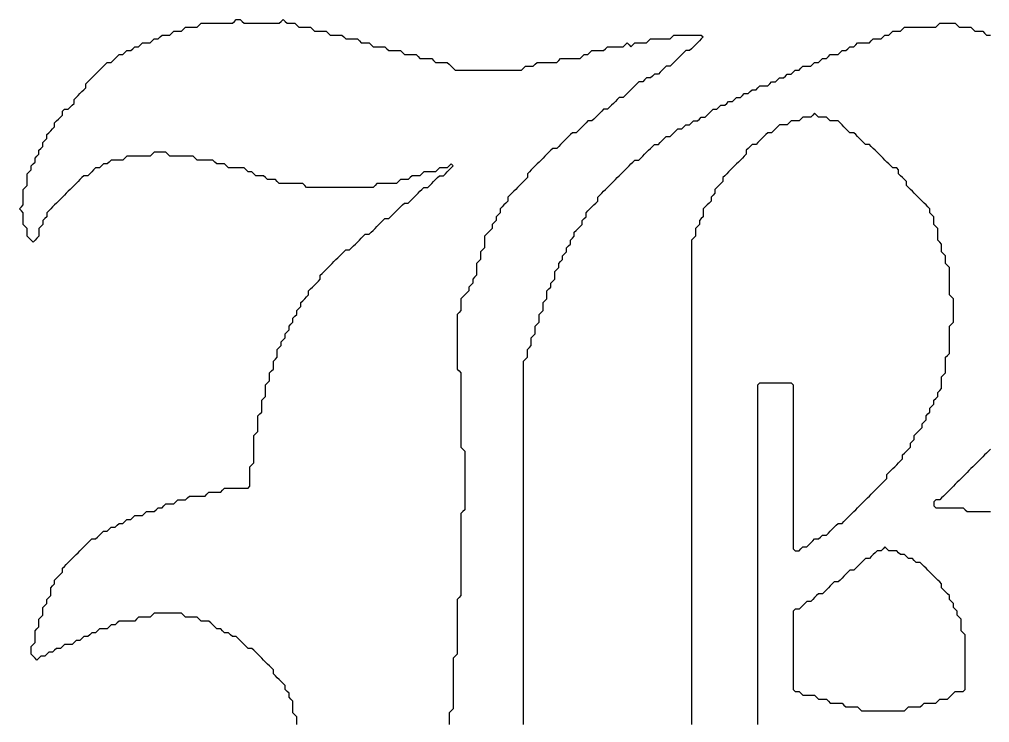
# Model space of a CAD drawing. Header units: metres. Extents: x -0.57 to 0.57, y -0.5 to 0.5.
# Drawn here: x -0.4726 to -0.1767, y -0.295 to -0.0805 of the extents above; entities that cross this region are included whole.
import ezdxf

# ---------------------------------------------------------------- set-up
doc = ezdxf.new("R2010")
doc.units = ezdxf.units.M

msp = doc.modelspace()

# ---------------------------------------------------------------- linework, layer by layer
for points in [[(-0.38796, -0.29559), (-0.38796, -0.2944), (-0.38796, -0.29321), (-0.38856, -0.29261), (-0.38915, -0.29201), (-0.38915, -0.29082), (-0.38915, -0.28963), (-0.38915, -0.28844), (-0.38975, -0.28784), (-0.39035, -0.28725), (-0.39035, -0.28605), (-0.39094, -0.28546), (-0.39154, -0.28486), (-0.39154, -0.28367), (-0.39213, -0.28308), (-0.39273, -0.28248), (-0.39333, -0.28188), (-0.39392, -0.28129), (-0.39452, -0.28069), (-0.39511, -0.2801), (-0.39511, -0.2789), (-0.39571, -0.27831), (-0.39631, -0.27771), (-0.3969, -0.27712), (-0.3975, -0.27652), (-0.39809, -0.27592), (-0.39869, -0.27533), (-0.39928, -0.27473), (-0.39988, -0.27414), (-0.40048, -0.27354), (-0.40107, -0.27294), (-0.40167, -0.27235), (-0.40286, -0.27235), (-0.40346, -0.27175), (-0.40405, -0.27116), (-0.40465, -0.27056), (-0.40524, -0.26996), (-0.40584, -0.26937), (-0.40644, -0.26877), (-0.40763, -0.26877), (-0.40822, -0.26818), (-0.40882, -0.26758), (-0.41001, -0.26758), (-0.41061, -0.26698), (-0.4112, -0.26639), (-0.4124, -0.26639), (-0.41299, -0.26579), (-0.41359, -0.2652), (-0.41418, -0.2646), (-0.41478, -0.264), (-0.41597, -0.264), (-0.41716, -0.264), (-0.41776, -0.26341), (-0.41836, -0.26281), (-0.41955, -0.26281), (-0.42074, -0.26281), (-0.42193, -0.26281), (-0.42253, -0.26222), (-0.42312, -0.26162), (-0.42431, -0.26162), (-0.42551, -0.26162), (-0.4267, -0.26162), (-0.42789, -0.26162), (-0.42908, -0.26162), (-0.43027, -0.26162), (-0.43147, -0.26162), (-0.43206, -0.26222), (-0.43266, -0.26281), (-0.43385, -0.26281), (-0.43504, -0.26281), (-0.43623, -0.26281), (-0.43683, -0.26341), (-0.43743, -0.264), (-0.43862, -0.264), (-0.43981, -0.264), (-0.441, -0.264), (-0.44219, -0.264), (-0.44279, -0.2646), (-0.44338, -0.2652), (-0.44458, -0.2652), (-0.44517, -0.26579), (-0.44577, -0.26639), (-0.44696, -0.26639), (-0.44815, -0.26639), (-0.44875, -0.26698), (-0.44934, -0.26758), (-0.45054, -0.26758), (-0.45113, -0.26818), (-0.45173, -0.26877), (-0.45292, -0.26877), (-0.45352, -0.26937), (-0.45411, -0.26996), (-0.4553, -0.26996), (-0.4559, -0.27056), (-0.4565, -0.27116), (-0.45769, -0.27116), (-0.45888, -0.27116), (-0.45948, -0.27175), (-0.46007, -0.27235), (-0.46126, -0.27235), (-0.46186, -0.27294), (-0.46246, -0.27354), (-0.46365, -0.27354), (-0.46424, -0.27414), (-0.46484, -0.27473), (-0.46603, -0.27473), (-0.46663, -0.27533), (-0.46722, -0.27592), (-0.46782, -0.27533), (-0.46841, -0.27473), (-0.46901, -0.27414), (-0.46901, -0.27294), (-0.46901, -0.27175), (-0.46841, -0.27116), (-0.46782, -0.27056), (-0.46782, -0.26937), (-0.46782, -0.26818), (-0.46782, -0.26698), (-0.46722, -0.26639), (-0.46663, -0.26579), (-0.46663, -0.2646), (-0.46663, -0.26341), (-0.46603, -0.26281), (-0.46544, -0.26222), (-0.46544, -0.26103), (-0.46544, -0.25983), (-0.46484, -0.25924), (-0.46424, -0.25864), (-0.46424, -0.25745), (-0.46365, -0.25685), (-0.46305, -0.25626), (-0.46305, -0.25507), (-0.46305, -0.25387), (-0.46246, -0.25328), (-0.46186, -0.25268), (-0.46186, -0.25149), (-0.46126, -0.25089), (-0.46067, -0.2503), (-0.46007, -0.2497), (-0.45948, -0.24911), (-0.45948, -0.24791), (-0.45888, -0.24732), (-0.45828, -0.24672), (-0.45769, -0.24613), (-0.45709, -0.24553), (-0.4565, -0.24493), (-0.4559, -0.24434), (-0.4553, -0.24374), (-0.45471, -0.24315), (-0.45411, -0.24255), (-0.45352, -0.24195), (-0.45292, -0.24136), (-0.45232, -0.24076), (-0.45173, -0.24017), (-0.45113, -0.23957), (-0.45054, -0.23897), (-0.44934, -0.23897), (-0.44875, -0.23838), (-0.44815, -0.23778), (-0.44756, -0.23719), (-0.44696, -0.23659), (-0.44577, -0.23659), (-0.44517, -0.236), (-0.44458, -0.2354), (-0.44338, -0.2354), (-0.44279, -0.2348), (-0.44219, -0.23421), (-0.441, -0.23421), (-0.44041, -0.23361), (-0.43981, -0.23302), (-0.43862, -0.23302), (-0.43802, -0.23242), (-0.43743, -0.23182), (-0.43623, -0.23182), (-0.43504, -0.23182), (-0.43445, -0.23123), (-0.43385, -0.23063), (-0.43266, -0.23063), (-0.43147, -0.23063), (-0.43087, -0.23004), (-0.43027, -0.22944), (-0.42908, -0.22944), (-0.42849, -0.22884), (-0.42789, -0.22825), (-0.4267, -0.22825), (-0.42551, -0.22825), (-0.42491, -0.22765), (-0.42431, -0.22706), (-0.42312, -0.22706), (-0.42193, -0.22706), (-0.42133, -0.22646), (-0.42074, -0.22586), (-0.41955, -0.22586), (-0.41836, -0.22586), (-0.41716, -0.22586), (-0.41597, -0.22586), (-0.41538, -0.22527), (-0.41478, -0.22467), (-0.41359, -0.22467), (-0.4124, -0.22467), (-0.4112, -0.22467), (-0.41061, -0.22408), (-0.41001, -0.22348), (-0.40882, -0.22348), (-0.40763, -0.22348), (-0.40644, -0.22348), (-0.40524, -0.22348), (-0.40405, -0.22348), (-0.40286, -0.22348), (-0.40226, -0.22288), (-0.40226, -0.22169), (-0.40226, -0.2205), (-0.40226, -0.21931), (-0.40226, -0.21812), (-0.40226, -0.21692), (-0.40167, -0.21633), (-0.40107, -0.21573), (-0.40107, -0.21454), (-0.40107, -0.21335), (-0.40107, -0.21216), (-0.40107, -0.21097), (-0.40107, -0.20977), (-0.40107, -0.20858), (-0.40107, -0.20739), (-0.40048, -0.20679), (-0.39988, -0.2062), (-0.39988, -0.20501), (-0.39988, -0.20381), (-0.39988, -0.20262), (-0.39988, -0.20143), (-0.39928, -0.20083), (-0.39869, -0.20024), (-0.39869, -0.19905), (-0.39869, -0.19785), (-0.39869, -0.19666), (-0.39809, -0.19607), (-0.3975, -0.19547), (-0.3975, -0.19428), (-0.3975, -0.19309), (-0.3975, -0.1919), (-0.3969, -0.1913), (-0.39631, -0.1907), (-0.39631, -0.18951), (-0.39631, -0.18832), (-0.39571, -0.18772), (-0.39511, -0.18713), (-0.39511, -0.18594), (-0.39511, -0.18474), (-0.39452, -0.18415), (-0.39392, -0.18355), (-0.39392, -0.18236), (-0.39392, -0.18117), (-0.39333, -0.18057), (-0.39273, -0.17998), (-0.39273, -0.17878), (-0.39213, -0.17819), (-0.39154, -0.17759), (-0.39154, -0.1764), (-0.39094, -0.1758), (-0.39035, -0.17521), (-0.39035, -0.17402), (-0.38975, -0.17342), (-0.38915, -0.17282), (-0.38915, -0.17163), (-0.38856, -0.17104), (-0.38796, -0.17044), (-0.38796, -0.16925), (-0.38737, -0.16865), (-0.38677, -0.16806), (-0.38677, -0.16687), (-0.38617, -0.16627), (-0.38558, -0.16567), (-0.38498, -0.16508), (-0.38439, -0.16448), (-0.38439, -0.16329), (-0.38379, -0.16269), (-0.38319, -0.1621), (-0.3826, -0.1615), (-0.382, -0.16091), (-0.38141, -0.16031), (-0.38081, -0.15971), (-0.38081, -0.15852), (-0.38021, -0.15793), (-0.37962, -0.15733), (-0.37902, -0.15673), (-0.37843, -0.15614), (-0.37783, -0.15554), (-0.37723, -0.15495), (-0.37664, -0.15435), (-0.37604, -0.15375), (-0.37545, -0.15316), (-0.37485, -0.15256), (-0.37426, -0.15197), (-0.37366, -0.15137), (-0.37306, -0.15077), (-0.37187, -0.15077), (-0.37128, -0.15018), (-0.37068, -0.14958), (-0.37008, -0.14899), (-0.36949, -0.14839), (-0.36889, -0.14779), (-0.3683, -0.1472), (-0.3677, -0.1466), (-0.3671, -0.14601), (-0.36591, -0.14601), (-0.36532, -0.14541), (-0.36472, -0.14482), (-0.36412, -0.14422), (-0.36353, -0.14362), (-0.36293, -0.14303), (-0.36234, -0.14243), (-0.36174, -0.14184), (-0.36114, -0.14124), (-0.35995, -0.14124), (-0.35936, -0.14064), (-0.35876, -0.14005), (-0.35816, -0.13945), (-0.35757, -0.13886), (-0.35697, -0.13826), (-0.35638, -0.13766), (-0.35578, -0.13707), (-0.35518, -0.13647), (-0.35399, -0.13647), (-0.3534, -0.13588), (-0.3528, -0.13528), (-0.35221, -0.13468), (-0.35161, -0.13409), (-0.35101, -0.13349), (-0.35042, -0.1329), (-0.34982, -0.1323), (-0.34923, -0.1317), (-0.34803, -0.1317), (-0.34744, -0.13111), (-0.34684, -0.13051), (-0.34625, -0.12992), (-0.34565, -0.12932), (-0.34505, -0.12872), (-0.34446, -0.12813), (-0.34327, -0.12813), (-0.34267, -0.12753), (-0.34207, -0.12694), (-0.34148, -0.12634), (-0.34088, -0.12574), (-0.34029, -0.12515), (-0.34088, -0.12455), (-0.34148, -0.12515), (-0.34207, -0.12574), (-0.34327, -0.12574), (-0.34446, -0.12574), (-0.34505, -0.12634), (-0.34565, -0.12694), (-0.34684, -0.12694), (-0.34803, -0.12694), (-0.34923, -0.12694), (-0.34982, -0.12753), (-0.35042, -0.12813), (-0.35161, -0.12813), (-0.3528, -0.12813), (-0.3534, -0.12872), (-0.35399, -0.12932), (-0.35518, -0.12932), (-0.35638, -0.12932), (-0.35697, -0.12992), (-0.35757, -0.13051), (-0.35876, -0.13051), (-0.35995, -0.13051), (-0.36114, -0.13051), (-0.36234, -0.13051), (-0.36353, -0.13051), (-0.36412, -0.13111), (-0.36472, -0.1317), (-0.36591, -0.1317), (-0.3671, -0.1317), (-0.3683, -0.1317), (-0.36949, -0.1317), (-0.37068, -0.1317), (-0.37187, -0.1317), (-0.37306, -0.1317), (-0.37426, -0.1317), (-0.37545, -0.1317), (-0.37664, -0.1317), (-0.37783, -0.1317), (-0.37902, -0.1317), (-0.38021, -0.1317), (-0.38141, -0.1317), (-0.3826, -0.1317), (-0.38379, -0.1317), (-0.38498, -0.1317), (-0.38558, -0.13111), (-0.38617, -0.13051), (-0.38737, -0.13051), (-0.38856, -0.13051), (-0.38975, -0.13051), (-0.39094, -0.13051), (-0.39213, -0.13051), (-0.39333, -0.13051), (-0.39392, -0.12992), (-0.39452, -0.12932), (-0.39571, -0.12932), (-0.3969, -0.12932), (-0.3975, -0.12872), (-0.39809, -0.12813), (-0.39928, -0.12813), (-0.40048, -0.12813), (-0.40107, -0.12753), (-0.40167, -0.12694), (-0.40286, -0.12694), (-0.40346, -0.12634), (-0.40405, -0.12574), (-0.40524, -0.12574), (-0.40644, -0.12574), (-0.40763, -0.12574), (-0.40882, -0.12574), (-0.40942, -0.12515), (-0.41001, -0.12455), (-0.4112, -0.12455), (-0.4124, -0.12455), (-0.41299, -0.12396), (-0.41359, -0.12336), (-0.41478, -0.12336), (-0.41597, -0.12336), (-0.41716, -0.12336), (-0.41836, -0.12336), (-0.41895, -0.12277), (-0.41955, -0.12217), (-0.42074, -0.12217), (-0.42193, -0.12217), (-0.42312, -0.12217), (-0.42431, -0.12217), (-0.42551, -0.12217), (-0.4267, -0.12217), (-0.42729, -0.12157), (-0.42789, -0.12098), (-0.42908, -0.12098), (-0.43027, -0.12098), (-0.43147, -0.12098), (-0.43206, -0.12157), (-0.43266, -0.12217), (-0.43385, -0.12217), (-0.43504, -0.12217), (-0.43623, -0.12217), (-0.43743, -0.12217), (-0.43862, -0.12217), (-0.43981, -0.12217), (-0.44041, -0.12277), (-0.441, -0.12336), (-0.44219, -0.12336), (-0.44338, -0.12336), (-0.44458, -0.12336), (-0.44517, -0.12396), (-0.44577, -0.12455), (-0.44696, -0.12455), (-0.44756, -0.12515), (-0.44815, -0.12574), (-0.44934, -0.12574), (-0.44994, -0.12634), (-0.45054, -0.12694), (-0.45113, -0.12753), (-0.45173, -0.12813), (-0.45292, -0.12813), (-0.45352, -0.12872), (-0.45411, -0.12932), (-0.45471, -0.12992), (-0.4553, -0.13051), (-0.4559, -0.13111), (-0.4565, -0.1317), (-0.45709, -0.1323), (-0.45769, -0.1329), (-0.45828, -0.13349), (-0.45888, -0.13409), (-0.45948, -0.13468), (-0.46007, -0.13528), (-0.46067, -0.13588), (-0.46126, -0.13647), (-0.46186, -0.13707), (-0.46246, -0.13766), (-0.46305, -0.13826), (-0.46365, -0.13886), (-0.46424, -0.13945), (-0.46424, -0.14064), (-0.46484, -0.14124), (-0.46544, -0.14184), (-0.46544, -0.14303), (-0.46603, -0.14362), (-0.46663, -0.14422), (-0.46663, -0.14541), (-0.46663, -0.1466), (-0.46722, -0.1472), (-0.46782, -0.14779), (-0.46841, -0.14839), (-0.46901, -0.14779), (-0.46961, -0.1472), (-0.4702, -0.1466), (-0.4702, -0.14541), (-0.4702, -0.14422), (-0.4708, -0.14362), (-0.47139, -0.14303), (-0.47139, -0.14184), (-0.47139, -0.14064), (-0.47139, -0.13945), (-0.47199, -0.13886), (-0.47259, -0.13826), (-0.47199, -0.13766), (-0.47139, -0.13707), (-0.47139, -0.13588), (-0.47139, -0.13468), (-0.47139, -0.13349), (-0.47139, -0.1323), (-0.4708, -0.1317), (-0.4702, -0.13111), (-0.4702, -0.12992), (-0.4702, -0.12872), (-0.4702, -0.12753), (-0.46961, -0.12694), (-0.46901, -0.12634), (-0.46901, -0.12515), (-0.46841, -0.12455), (-0.46782, -0.12396), (-0.46782, -0.12277), (-0.46722, -0.12217), (-0.46663, -0.12157), (-0.46663, -0.12038), (-0.46603, -0.11979), (-0.46544, -0.11919), (-0.46544, -0.118), (-0.46484, -0.1174), (-0.46424, -0.11681), (-0.46424, -0.11561), (-0.46365, -0.11502), (-0.46305, -0.11442), (-0.46246, -0.11383), (-0.46186, -0.11323), (-0.46186, -0.11204), (-0.46126, -0.11144), (-0.46067, -0.11085), (-0.46007, -0.11025), (-0.45948, -0.10965), (-0.45948, -0.10846), (-0.45888, -0.10787), (-0.45769, -0.10787), (-0.45709, -0.10727), (-0.4565, -0.10667), (-0.4559, -0.10608), (-0.4559, -0.10489), (-0.4553, -0.10429), (-0.45471, -0.10369), (-0.45411, -0.1031), (-0.45352, -0.1025), (-0.45292, -0.10191), (-0.45232, -0.10131), (-0.45232, -0.10012), (-0.45173, -0.09952), (-0.45113, -0.09893), (-0.45054, -0.09833), (-0.44994, -0.09774), (-0.44934, -0.09714), (-0.44875, -0.09654), (-0.44815, -0.09595), (-0.44756, -0.09535), (-0.44696, -0.09476), (-0.44636, -0.09416), (-0.44577, -0.09356), (-0.44458, -0.09356), (-0.44398, -0.09297), (-0.44338, -0.09237), (-0.44279, -0.09178), (-0.44219, -0.09118), (-0.441, -0.09118), (-0.44041, -0.09058), (-0.43981, -0.08999), (-0.43862, -0.08999), (-0.43802, -0.08939), (-0.43743, -0.0888), (-0.43623, -0.0888), (-0.43564, -0.0882), (-0.43504, -0.0876), (-0.43385, -0.0876), (-0.43266, -0.0876), (-0.43206, -0.08701), (-0.43147, -0.08641), (-0.43027, -0.08641), (-0.42968, -0.08582), (-0.42908, -0.08522), (-0.42789, -0.08522), (-0.4267, -0.08522), (-0.4261, -0.08462), (-0.42551, -0.08403), (-0.42431, -0.08403), (-0.42312, -0.08403), (-0.42253, -0.08343), (-0.42193, -0.08284), (-0.42074, -0.08284), (-0.41955, -0.08284), (-0.41836, -0.08284), (-0.41776, -0.08224), (-0.41716, -0.08164), (-0.41597, -0.08164), (-0.41478, -0.08164), (-0.41359, -0.08164), (-0.4124, -0.08164), (-0.4112, -0.08164), (-0.41001, -0.08164), (-0.40882, -0.08164), (-0.40763, -0.08164), (-0.40703, -0.08105), (-0.40644, -0.08045), (-0.40644, -0.08045), (-0.40524, -0.08045), (-0.40465, -0.08105), (-0.40405, -0.08164), (-0.40286, -0.08164), (-0.40167, -0.08164), (-0.40048, -0.08164), (-0.39928, -0.08164), (-0.39809, -0.08164), (-0.3969, -0.08164), (-0.39571, -0.08164), (-0.39452, -0.08164), (-0.39333, -0.08164), (-0.39273, -0.08105), (-0.39213, -0.08045), (-0.39154, -0.08105), (-0.39094, -0.08164), (-0.38975, -0.08164), (-0.38856, -0.08164), (-0.38796, -0.08224), (-0.38737, -0.08284), (-0.38617, -0.08284), (-0.38498, -0.08284), (-0.38379, -0.08284), (-0.38319, -0.08343), (-0.3826, -0.08403), (-0.38141, -0.08403), (-0.38021, -0.08403), (-0.37902, -0.08403), (-0.37843, -0.08462), (-0.37783, -0.08522), (-0.37664, -0.08522), (-0.37545, -0.08522), (-0.37426, -0.08522), (-0.37366, -0.08582), (-0.37306, -0.08641), (-0.37187, -0.08641), (-0.37068, -0.08641), (-0.36949, -0.08641), (-0.36889, -0.08701), (-0.3683, -0.0876), (-0.3671, -0.0876), (-0.36591, -0.0876), (-0.36532, -0.0882), (-0.36472, -0.0888), (-0.36353, -0.0888), (-0.36234, -0.0888), (-0.36114, -0.0888), (-0.36055, -0.08939), (-0.35995, -0.08999), (-0.35876, -0.08999), (-0.35757, -0.08999), (-0.35638, -0.08999), (-0.35578, -0.09058), (-0.35518, -0.09118), (-0.35399, -0.09118), (-0.3528, -0.09118), (-0.35161, -0.09118), (-0.35101, -0.09178), (-0.35042, -0.09237), (-0.34923, -0.09237), (-0.34803, -0.09237), (-0.34684, -0.09237), (-0.34625, -0.09297), (-0.34565, -0.09356), (-0.34446, -0.09356), (-0.34327, -0.09356), (-0.34207, -0.09356), (-0.34148, -0.09416), (-0.34088, -0.09476), (-0.34029, -0.09535), (-0.33969, -0.09595), (-0.3385, -0.09595), (-0.33731, -0.09595), (-0.33611, -0.09595), (-0.33492, -0.09595), (-0.33373, -0.09595), (-0.33254, -0.09595), (-0.33135, -0.09595), (-0.33015, -0.09595), (-0.32896, -0.09595), (-0.32777, -0.09595), (-0.32658, -0.09595), (-0.32539, -0.09595), (-0.3242, -0.09595), (-0.323, -0.09595), (-0.32181, -0.09595), (-0.32062, -0.09595), (-0.31943, -0.09595), (-0.31883, -0.09535), (-0.31824, -0.09476), (-0.31704, -0.09476), (-0.31585, -0.09476), (-0.31526, -0.09416), (-0.31466, -0.09356), (-0.31347, -0.09356), (-0.31228, -0.09356), (-0.31108, -0.09356), (-0.30989, -0.09356), (-0.3087, -0.09356), (-0.3081, -0.09297), (-0.30751, -0.09237), (-0.30632, -0.09237), (-0.30513, -0.09237), (-0.30393, -0.09237), (-0.30274, -0.09237), (-0.30155, -0.09237), (-0.30095, -0.09178), (-0.30036, -0.09118), (-0.29917, -0.09118), (-0.29857, -0.09058), (-0.29797, -0.08999), (-0.29678, -0.08999), (-0.29559, -0.08999), (-0.2944, -0.08999), (-0.2938, -0.08939), (-0.29321, -0.0888), (-0.29201, -0.0888), (-0.29082, -0.0888), (-0.28963, -0.0888), (-0.28844, -0.0888), (-0.28784, -0.0882), (-0.28725, -0.0876), (-0.28665, -0.0882), (-0.28605, -0.0888), (-0.28546, -0.0882), (-0.28486, -0.0876), (-0.28367, -0.0876), (-0.28248, -0.0876), (-0.28129, -0.0876), (-0.28069, -0.08701), (-0.2801, -0.08641), (-0.2789, -0.08641), (-0.27771, -0.08641), (-0.27652, -0.08641), (-0.27533, -0.08641), (-0.27414, -0.08641), (-0.27354, -0.08582), (-0.27294, -0.08522), (-0.27175, -0.08522), (-0.27056, -0.08522), (-0.26937, -0.08522), (-0.26818, -0.08522), (-0.26698, -0.08522), (-0.26579, -0.08522), (-0.2646, -0.08522), (-0.264, -0.08582), (-0.2646, -0.08641), (-0.2652, -0.08701), (-0.26579, -0.0876), (-0.26639, -0.0882), (-0.26698, -0.0888), (-0.26758, -0.08939), (-0.26818, -0.08999), (-0.26937, -0.08999), (-0.26996, -0.09058), (-0.27056, -0.09118), (-0.27116, -0.09178), (-0.27175, -0.09237), (-0.27235, -0.09297), (-0.27294, -0.09356), (-0.27354, -0.09416), (-0.27414, -0.09476), (-0.27533, -0.09476), (-0.27592, -0.09535), (-0.27652, -0.09595), (-0.27712, -0.09654), (-0.27771, -0.09714), (-0.2789, -0.09714), (-0.2795, -0.09774), (-0.2801, -0.09833), (-0.28129, -0.09833), (-0.28188, -0.09893), (-0.28248, -0.09952), (-0.28367, -0.09952), (-0.28427, -0.10012), (-0.28486, -0.10072), (-0.28546, -0.10131), (-0.28605, -0.10191), (-0.28665, -0.1025), (-0.28725, -0.1031), (-0.28784, -0.10369), (-0.28844, -0.10429), (-0.28963, -0.10429), (-0.29023, -0.10489), (-0.29082, -0.10548), (-0.29142, -0.10608), (-0.29201, -0.10667), (-0.29261, -0.10727), (-0.29321, -0.10787), (-0.2944, -0.10787), (-0.29499, -0.10846), (-0.29559, -0.10906), (-0.29619, -0.10965), (-0.29678, -0.11025), (-0.29738, -0.11085), (-0.29797, -0.11144), (-0.29917, -0.11144), (-0.29976, -0.11204), (-0.30036, -0.11263), (-0.30095, -0.11323), (-0.30155, -0.11383), (-0.30215, -0.11442), (-0.30274, -0.11502), (-0.30393, -0.11502), (-0.30453, -0.11561), (-0.30513, -0.11621), (-0.30572, -0.11681), (-0.30632, -0.1174), (-0.30691, -0.118), (-0.30751, -0.11859), (-0.3081, -0.11919), (-0.3087, -0.11979), (-0.30989, -0.11979), (-0.31049, -0.12038), (-0.31108, -0.12098), (-0.31168, -0.12157), (-0.31228, -0.12217), (-0.31287, -0.12277), (-0.31347, -0.12336), (-0.31406, -0.12396), (-0.31466, -0.12455), (-0.31526, -0.12515), (-0.31585, -0.12574), (-0.31645, -0.12634), (-0.31704, -0.12694), (-0.31764, -0.12753), (-0.31764, -0.12872), (-0.31824, -0.12932), (-0.31883, -0.12992), (-0.31943, -0.13051), (-0.32002, -0.13111), (-0.32062, -0.1317), (-0.32122, -0.1323), (-0.32181, -0.1329), (-0.32241, -0.13349), (-0.323, -0.13409), (-0.3236, -0.13468), (-0.3236, -0.13588), (-0.3242, -0.13647), (-0.32479, -0.13707), (-0.32539, -0.13766), (-0.32598, -0.13826), (-0.32598, -0.13945), (-0.32658, -0.14005), (-0.32718, -0.14064), (-0.32718, -0.14184), (-0.32777, -0.14243), (-0.32837, -0.14303), (-0.32837, -0.14422), (-0.32896, -0.14482), (-0.32956, -0.14541), (-0.33015, -0.14601), (-0.33075, -0.1466), (-0.33075, -0.14779), (-0.33075, -0.14899), (-0.33075, -0.15018), (-0.33135, -0.15077), (-0.33194, -0.15137), (-0.33194, -0.15256), (-0.33194, -0.15375), (-0.33254, -0.15435), (-0.33313, -0.15495), (-0.33313, -0.15614), (-0.33313, -0.15733), (-0.33313, -0.15852), (-0.33373, -0.15912), (-0.33433, -0.15971), (-0.33433, -0.16091), (-0.33492, -0.1615), (-0.33552, -0.1621), (-0.33552, -0.16329), (-0.33611, -0.16389), (-0.33671, -0.16448), (-0.33731, -0.16508), (-0.3379, -0.16567), (-0.3379, -0.16687), (-0.3379, -0.16806), (-0.3379, -0.16925), (-0.3385, -0.16985), (-0.33909, -0.17044), (-0.33909, -0.17163), (-0.33909, -0.17282), (-0.33909, -0.17402), (-0.33909, -0.17521), (-0.33909, -0.1764), (-0.33909, -0.17759), (-0.33909, -0.17878), (-0.33909, -0.17998), (-0.33909, -0.18117), (-0.33909, -0.18236), (-0.33909, -0.18355), (-0.33909, -0.18474), (-0.33909, -0.18594), (-0.33909, -0.18713), (-0.3385, -0.18772), (-0.3379, -0.18832), (-0.3379, -0.18951), (-0.3379, -0.1907), (-0.3379, -0.1919), (-0.3379, -0.19309), (-0.3379, -0.19428), (-0.3379, -0.19547), (-0.3379, -0.19666), (-0.3379, -0.19785), (-0.3379, -0.19905), (-0.3379, -0.20024), (-0.3379, -0.20143), (-0.3379, -0.20262), (-0.3379, -0.20381), (-0.3379, -0.20501), (-0.3379, -0.2062), (-0.3379, -0.20739), (-0.3379, -0.20858), (-0.3379, -0.20977), (-0.3379, -0.21097), (-0.33731, -0.21156), (-0.33671, -0.21216), (-0.33671, -0.21335), (-0.33671, -0.21454), (-0.33671, -0.21573), (-0.33671, -0.21692), (-0.33671, -0.21812), (-0.33671, -0.21931), (-0.33671, -0.2205), (-0.33671, -0.22169), (-0.33671, -0.22288), (-0.33671, -0.22408), (-0.33671, -0.22527), (-0.33671, -0.22646), (-0.33671, -0.22765), (-0.33671, -0.22884), (-0.33671, -0.23004), (-0.33731, -0.23063), (-0.3379, -0.23123), (-0.3379, -0.23242), (-0.3379, -0.23361), (-0.3379, -0.2348), (-0.3379, -0.236), (-0.3379, -0.23719), (-0.3379, -0.23838), (-0.3379, -0.23957), (-0.3379, -0.24076), (-0.3379, -0.24195), (-0.3379, -0.24315), (-0.3379, -0.24434), (-0.3379, -0.24553), (-0.3379, -0.24672), (-0.3379, -0.24791), (-0.3379, -0.24911), (-0.3379, -0.2503), (-0.3379, -0.25149), (-0.3379, -0.25268), (-0.3379, -0.25387), (-0.3379, -0.25507), (-0.3379, -0.25626), (-0.3385, -0.25685), (-0.33909, -0.25745), (-0.33909, -0.25864), (-0.33909, -0.25983), (-0.33909, -0.26103), (-0.33909, -0.26222), (-0.33909, -0.26341), (-0.33909, -0.2646), (-0.33909, -0.26579), (-0.33909, -0.26698), (-0.33909, -0.26818), (-0.33909, -0.26937), (-0.33909, -0.27056), (-0.33909, -0.27175), (-0.33909, -0.27294), (-0.33909, -0.27414), (-0.33969, -0.27473), (-0.34029, -0.27533), (-0.34029, -0.27652), (-0.34029, -0.27771), (-0.34029, -0.2789), (-0.34029, -0.2801), (-0.34029, -0.28129), (-0.34029, -0.28248), (-0.34029, -0.28367), (-0.34029, -0.28486), (-0.34029, -0.28605), (-0.34029, -0.28725), (-0.34029, -0.28844), (-0.34029, -0.28963), (-0.34029, -0.29082), (-0.34088, -0.29142), (-0.34148, -0.29201), (-0.34148, -0.29321), (-0.34148, -0.2944), (-0.34148, -0.29559)], [(-0.31883, -0.29559), (-0.31883, -0.2944), (-0.31883, -0.29321), (-0.31883, -0.29201), (-0.31883, -0.29082), (-0.31883, -0.28963), (-0.31883, -0.28844), (-0.31883, -0.28725), (-0.31883, -0.28605), (-0.31883, -0.28486), (-0.31883, -0.28367), (-0.31883, -0.28248), (-0.31883, -0.28129), (-0.31883, -0.2801), (-0.31883, -0.2789), (-0.31883, -0.27771), (-0.31883, -0.27652), (-0.31883, -0.27533), (-0.31883, -0.27414), (-0.31883, -0.27294), (-0.31883, -0.27175), (-0.31883, -0.27056), (-0.31883, -0.26937), (-0.31883, -0.26818), (-0.31883, -0.26698), (-0.31883, -0.26579), (-0.31883, -0.2646), (-0.31883, -0.26341), (-0.31883, -0.26222), (-0.31883, -0.26103), (-0.31883, -0.25983), (-0.31883, -0.25864), (-0.31883, -0.25745), (-0.31883, -0.25626), (-0.31883, -0.25507), (-0.31883, -0.25387), (-0.31883, -0.25268), (-0.31883, -0.25149), (-0.31883, -0.2503), (-0.31883, -0.24911), (-0.31883, -0.24791), (-0.31883, -0.24672), (-0.31883, -0.24553), (-0.31883, -0.24434), (-0.31883, -0.24315), (-0.31883, -0.24195), (-0.31883, -0.24076), (-0.31883, -0.23957), (-0.31883, -0.23838), (-0.31883, -0.23719), (-0.31883, -0.236), (-0.31883, -0.2348), (-0.31883, -0.23361), (-0.31883, -0.23242), (-0.31883, -0.23123), (-0.31883, -0.23004), (-0.31883, -0.22884), (-0.31883, -0.22765), (-0.31883, -0.22646), (-0.31883, -0.22527), (-0.31883, -0.22408), (-0.31883, -0.22288), (-0.31883, -0.22169), (-0.31883, -0.2205), (-0.31883, -0.21931), (-0.31883, -0.21812), (-0.31883, -0.21692), (-0.31883, -0.21573), (-0.31883, -0.21454), (-0.31883, -0.21335), (-0.31883, -0.21216), (-0.31883, -0.21097), (-0.31883, -0.20977), (-0.31883, -0.20858), (-0.31883, -0.20739), (-0.31883, -0.2062), (-0.31883, -0.20501), (-0.31883, -0.20381), (-0.31883, -0.20262), (-0.31883, -0.20143), (-0.31883, -0.20024), (-0.31883, -0.19905), (-0.31883, -0.19785), (-0.31883, -0.19666), (-0.31883, -0.19547), (-0.31883, -0.19428), (-0.31883, -0.19309), (-0.31883, -0.1919), (-0.31883, -0.1907), (-0.31883, -0.18951), (-0.31883, -0.18832), (-0.31883, -0.18713), (-0.31883, -0.18594), (-0.31883, -0.18474), (-0.31824, -0.18415), (-0.31764, -0.18355), (-0.31764, -0.18236), (-0.31764, -0.18117), (-0.31704, -0.18057), (-0.31645, -0.17998), (-0.31645, -0.17878), (-0.31645, -0.17759), (-0.31585, -0.177), (-0.31526, -0.1764), (-0.31526, -0.17521), (-0.31526, -0.17402), (-0.31466, -0.17342), (-0.31406, -0.17282), (-0.31406, -0.17163), (-0.31406, -0.17044), (-0.31347, -0.16985), (-0.31287, -0.16925), (-0.31287, -0.16806), (-0.31287, -0.16687), (-0.31228, -0.16627), (-0.31168, -0.16567), (-0.31168, -0.16448), (-0.31168, -0.16329), (-0.31108, -0.16269), (-0.31049, -0.1621), (-0.31049, -0.16091), (-0.30989, -0.16031), (-0.3093, -0.15971), (-0.3093, -0.15852), (-0.3093, -0.15733), (-0.3087, -0.15673), (-0.3081, -0.15614), (-0.3081, -0.15495), (-0.30751, -0.15435), (-0.30691, -0.15375), (-0.30691, -0.15256), (-0.30632, -0.15197), (-0.30572, -0.15137), (-0.30572, -0.15018), (-0.30513, -0.14958), (-0.30453, -0.14899), (-0.30453, -0.14779), (-0.30393, -0.1472), (-0.30334, -0.1466), (-0.30334, -0.14541), (-0.30274, -0.14482), (-0.30215, -0.14422), (-0.30155, -0.14362), (-0.30095, -0.14303), (-0.30095, -0.14184), (-0.30036, -0.14124), (-0.29976, -0.14064), (-0.29976, -0.13945), (-0.29917, -0.13886), (-0.29857, -0.13826), (-0.29797, -0.13766), (-0.29738, -0.13707), (-0.29678, -0.13647), (-0.29619, -0.13588), (-0.29619, -0.13468), (-0.29559, -0.13409), (-0.29499, -0.13349), (-0.2944, -0.1329), (-0.2938, -0.1323), (-0.29321, -0.1317), (-0.29261, -0.13111), (-0.29201, -0.13051), (-0.29142, -0.12992), (-0.29082, -0.12932), (-0.29023, -0.12872), (-0.28963, -0.12813), (-0.28903, -0.12753), (-0.28844, -0.12694), (-0.28784, -0.12634), (-0.28725, -0.12574), (-0.28665, -0.12515), (-0.28605, -0.12455), (-0.28546, -0.12396), (-0.28486, -0.12336), (-0.28367, -0.12336), (-0.28308, -0.12277), (-0.28248, -0.12217), (-0.28188, -0.12157), (-0.28129, -0.12098), (-0.28069, -0.12038), (-0.2801, -0.11979), (-0.2795, -0.11919), (-0.2789, -0.11859), (-0.27771, -0.11859), (-0.27712, -0.118), (-0.27652, -0.1174), (-0.27592, -0.11681), (-0.27533, -0.11621), (-0.27414, -0.11621), (-0.27354, -0.11561), (-0.27294, -0.11502), (-0.27235, -0.11442), (-0.27175, -0.11383), (-0.27056, -0.11383), (-0.26996, -0.11323), (-0.26937, -0.11263), (-0.26818, -0.11263), (-0.26758, -0.11204), (-0.26698, -0.11144), (-0.26579, -0.11144), (-0.2652, -0.11085), (-0.2646, -0.11025), (-0.26341, -0.11025), (-0.26281, -0.10965), (-0.26222, -0.10906), (-0.26162, -0.10846), (-0.26103, -0.10787), (-0.25983, -0.10787), (-0.25924, -0.10727), (-0.25864, -0.10667), (-0.25745, -0.10667), (-0.25685, -0.10608), (-0.25626, -0.10548), (-0.25507, -0.10548), (-0.25447, -0.10489), (-0.25387, -0.10429), (-0.25268, -0.10429), (-0.25209, -0.10369), (-0.25149, -0.1031), (-0.2503, -0.1031), (-0.2497, -0.1025), (-0.24911, -0.10191), (-0.24791, -0.10191), (-0.24732, -0.10131), (-0.24672, -0.10072), (-0.24553, -0.10072), (-0.24434, -0.10072), (-0.24374, -0.10012), (-0.24315, -0.09952), (-0.24195, -0.09952), (-0.24136, -0.09893), (-0.24076, -0.09833), (-0.23957, -0.09833), (-0.23897, -0.09774), (-0.23838, -0.09714), (-0.23719, -0.09714), (-0.23659, -0.09654), (-0.236, -0.09595), (-0.2348, -0.09595), (-0.23421, -0.09535), (-0.23361, -0.09476), (-0.23242, -0.09476), (-0.23123, -0.09476), (-0.23063, -0.09416), (-0.23004, -0.09356), (-0.22884, -0.09356), (-0.22825, -0.09297), (-0.22765, -0.09237), (-0.22646, -0.09237), (-0.22586, -0.09178), (-0.22527, -0.09118), (-0.22408, -0.09118), (-0.22288, -0.09118), (-0.22229, -0.09058), (-0.22169, -0.08999), (-0.2205, -0.08999), (-0.2199, -0.08939), (-0.21931, -0.0888), (-0.21812, -0.0888), (-0.21752, -0.0882), (-0.21692, -0.0876), (-0.21573, -0.0876), (-0.21454, -0.0876), (-0.21335, -0.0876), (-0.21275, -0.08701), (-0.21216, -0.08641), (-0.21097, -0.08641), (-0.20977, -0.08641), (-0.20918, -0.08582), (-0.20858, -0.08522), (-0.20739, -0.08522), (-0.20679, -0.08462), (-0.2062, -0.08403), (-0.20501, -0.08403), (-0.20381, -0.08403), (-0.20322, -0.08343), (-0.20262, -0.08284), (-0.20143, -0.08284), (-0.20024, -0.08284), (-0.19905, -0.08284), (-0.19785, -0.08284), (-0.19666, -0.08284), (-0.19547, -0.08284), (-0.19428, -0.08284), (-0.19309, -0.08284), (-0.19249, -0.08224), (-0.1919, -0.08164), (-0.1907, -0.08164), (-0.18951, -0.08164), (-0.18832, -0.08164), (-0.18713, -0.08164), (-0.18653, -0.08224), (-0.18594, -0.08284), (-0.18474, -0.08284), (-0.18355, -0.08284), (-0.18236, -0.08284), (-0.18176, -0.08343), (-0.18117, -0.08403), (-0.17998, -0.08403), (-0.17878, -0.08403), (-0.17819, -0.08462), (-0.17759, -0.08522), (-0.1764, -0.08522)], [(-0.24732, -0.29559), (-0.24732, -0.2944), (-0.24732, -0.29321), (-0.24732, -0.29201), (-0.24732, -0.29082), (-0.24732, -0.28963), (-0.24732, -0.28844), (-0.24732, -0.28725), (-0.24732, -0.28605), (-0.24732, -0.28486), (-0.24732, -0.28367), (-0.24732, -0.28248), (-0.24732, -0.28129), (-0.24732, -0.2801), (-0.24732, -0.2789), (-0.24732, -0.27771), (-0.24732, -0.27652), (-0.24732, -0.27533), (-0.24732, -0.27414), (-0.24732, -0.27294), (-0.24732, -0.27175), (-0.24732, -0.27056), (-0.24732, -0.26937), (-0.24732, -0.26818), (-0.24732, -0.26698), (-0.24732, -0.26579), (-0.24732, -0.2646), (-0.24732, -0.26341), (-0.24732, -0.26222), (-0.24732, -0.26103), (-0.24732, -0.25983), (-0.24732, -0.25864), (-0.24732, -0.25745), (-0.24732, -0.25626), (-0.24732, -0.25507), (-0.24732, -0.25387), (-0.24732, -0.25268), (-0.24732, -0.25149), (-0.24732, -0.2503), (-0.24732, -0.24911), (-0.24732, -0.24791), (-0.24732, -0.24672), (-0.24732, -0.24553), (-0.24732, -0.24434), (-0.24732, -0.24315), (-0.24732, -0.24195), (-0.24732, -0.24076), (-0.24732, -0.23957), (-0.24732, -0.23838), (-0.24732, -0.23719), (-0.24732, -0.236), (-0.24732, -0.2348), (-0.24732, -0.23361), (-0.24732, -0.23242), (-0.24732, -0.23123), (-0.24732, -0.23004), (-0.24732, -0.22884), (-0.24732, -0.22765), (-0.24732, -0.22646), (-0.24732, -0.22527), (-0.24732, -0.22408), (-0.24732, -0.22288), (-0.24732, -0.22169), (-0.24732, -0.2205), (-0.24732, -0.21931), (-0.24732, -0.21812), (-0.24732, -0.21692), (-0.24732, -0.21573), (-0.24732, -0.21454), (-0.24732, -0.21335), (-0.24732, -0.21216), (-0.24732, -0.21097), (-0.24732, -0.20977), (-0.24732, -0.20858), (-0.24732, -0.20739), (-0.24732, -0.2062), (-0.24732, -0.20501), (-0.24732, -0.20381), (-0.24732, -0.20262), (-0.24732, -0.20143), (-0.24732, -0.20024), (-0.24732, -0.19905), (-0.24732, -0.19785), (-0.24732, -0.19666), (-0.24732, -0.19547), (-0.24732, -0.19428), (-0.24732, -0.19309), (-0.24732, -0.1919), (-0.24672, -0.1913), (-0.24553, -0.1913), (-0.24434, -0.1913), (-0.24315, -0.1913), (-0.24195, -0.1913), (-0.24076, -0.1913), (-0.23957, -0.1913), (-0.23838, -0.1913), (-0.23719, -0.1913), (-0.23659, -0.1919), (-0.23659, -0.19309), (-0.23659, -0.19428), (-0.23659, -0.19547), (-0.23659, -0.19666), (-0.23659, -0.19785), (-0.23659, -0.19905), (-0.23659, -0.20024), (-0.23659, -0.20143), (-0.23659, -0.20262), (-0.23659, -0.20381), (-0.23659, -0.20501), (-0.23659, -0.2062), (-0.23659, -0.20739), (-0.23659, -0.20858), (-0.23659, -0.20977), (-0.23659, -0.21097), (-0.23659, -0.21216), (-0.23659, -0.21335), (-0.23659, -0.21454), (-0.23659, -0.21573), (-0.23659, -0.21692), (-0.23659, -0.21812), (-0.23659, -0.21931), (-0.23659, -0.2205), (-0.23659, -0.22169), (-0.23659, -0.22288), (-0.23659, -0.22408), (-0.23659, -0.22527), (-0.23659, -0.22646), (-0.23659, -0.22765), (-0.23659, -0.22884), (-0.23659, -0.23004), (-0.23659, -0.23123), (-0.23659, -0.23242), (-0.23659, -0.23361), (-0.23659, -0.2348), (-0.23659, -0.236), (-0.23659, -0.23719), (-0.23659, -0.23838), (-0.23659, -0.23957), (-0.23659, -0.24076), (-0.23659, -0.24195), (-0.236, -0.24255), (-0.2348, -0.24255), (-0.23421, -0.24195), (-0.23361, -0.24136), (-0.23242, -0.24136), (-0.23182, -0.24076), (-0.23123, -0.24017), (-0.23063, -0.23957), (-0.23004, -0.23897), (-0.22884, -0.23897), (-0.22825, -0.23838), (-0.22765, -0.23778), (-0.22646, -0.23778), (-0.22586, -0.23719), (-0.22527, -0.23659), (-0.22467, -0.236), (-0.22408, -0.2354), (-0.22348, -0.2348), (-0.22288, -0.23421), (-0.22169, -0.23421), (-0.2211, -0.23361), (-0.2205, -0.23302), (-0.2199, -0.23242), (-0.21931, -0.23182), (-0.21871, -0.23123), (-0.21812, -0.23063), (-0.21752, -0.23004), (-0.21692, -0.22944), (-0.21633, -0.22884), (-0.21573, -0.22825), (-0.21514, -0.22765), (-0.21454, -0.22706), (-0.21395, -0.22646), (-0.21335, -0.22586), (-0.21275, -0.22527), (-0.21216, -0.22467), (-0.21156, -0.22408), (-0.21097, -0.22348), (-0.21037, -0.22288), (-0.20977, -0.22229), (-0.20918, -0.22169), (-0.20858, -0.2211), (-0.20799, -0.2205), (-0.20799, -0.21931), (-0.20739, -0.21871), (-0.20679, -0.21812), (-0.2062, -0.21752), (-0.2056, -0.21692), (-0.20501, -0.21633), (-0.20441, -0.21573), (-0.20381, -0.21514), (-0.20322, -0.21454), (-0.20322, -0.21335), (-0.20262, -0.21275), (-0.20203, -0.21216), (-0.20143, -0.21156), (-0.20083, -0.21097), (-0.20083, -0.20977), (-0.20024, -0.20918), (-0.19964, -0.20858), (-0.19964, -0.20739), (-0.19905, -0.20679), (-0.19845, -0.2062), (-0.19785, -0.2056), (-0.19726, -0.20501), (-0.19726, -0.20381), (-0.19666, -0.20322), (-0.19607, -0.20262), (-0.19607, -0.20143), (-0.19547, -0.20083), (-0.19487, -0.20024), (-0.19487, -0.19905), (-0.19428, -0.19845), (-0.19368, -0.19785), (-0.19368, -0.19666), (-0.19309, -0.19607), (-0.19249, -0.19547), (-0.19249, -0.19428), (-0.1919, -0.19368), (-0.1913, -0.19309), (-0.1913, -0.1919), (-0.1913, -0.1907), (-0.1913, -0.18951), (-0.1907, -0.18892), (-0.19011, -0.18832), (-0.19011, -0.18713), (-0.19011, -0.18594), (-0.19011, -0.18474), (-0.19011, -0.18355), (-0.18951, -0.18296), (-0.18892, -0.18236), (-0.18892, -0.18117), (-0.18892, -0.17998), (-0.18892, -0.17878), (-0.18892, -0.17759), (-0.18892, -0.1764), (-0.18892, -0.17521), (-0.18892, -0.17402), (-0.18832, -0.17342), (-0.18772, -0.17282), (-0.18772, -0.17163), (-0.18772, -0.17044), (-0.18772, -0.16925), (-0.18772, -0.16806), (-0.18772, -0.16687), (-0.18772, -0.16567), (-0.18832, -0.16508), (-0.18892, -0.16448), (-0.18892, -0.16329), (-0.18892, -0.1621), (-0.18892, -0.16091), (-0.18892, -0.15971), (-0.18892, -0.15852), (-0.18892, -0.15733), (-0.18892, -0.15614), (-0.18951, -0.15554), (-0.19011, -0.15495), (-0.19011, -0.15375), (-0.19011, -0.15256), (-0.1907, -0.15197), (-0.1913, -0.15137), (-0.1913, -0.15018), (-0.1913, -0.14899), (-0.1919, -0.14839), (-0.19249, -0.14779), (-0.19249, -0.1466), (-0.19249, -0.14541), (-0.19249, -0.14422), (-0.19309, -0.14362), (-0.19368, -0.14303), (-0.19368, -0.14184), (-0.19368, -0.14064), (-0.19428, -0.14005), (-0.19487, -0.13945), (-0.19487, -0.13826), (-0.19547, -0.13766), (-0.19607, -0.13707), (-0.19666, -0.13647), (-0.19726, -0.13588), (-0.19785, -0.13528), (-0.19845, -0.13468), (-0.19905, -0.13409), (-0.19964, -0.13349), (-0.20024, -0.1329), (-0.20083, -0.1323), (-0.20143, -0.1317), (-0.20203, -0.13111), (-0.20203, -0.12992), (-0.20262, -0.12932), (-0.20322, -0.12872), (-0.20381, -0.12813), (-0.20441, -0.12753), (-0.20441, -0.12634), (-0.20501, -0.12574), (-0.2062, -0.12574), (-0.20679, -0.12515), (-0.20739, -0.12455), (-0.20799, -0.12396), (-0.20858, -0.12336), (-0.20918, -0.12277), (-0.20977, -0.12217), (-0.21037, -0.12157), (-0.21097, -0.12098), (-0.21156, -0.12038), (-0.21216, -0.11979), (-0.21275, -0.11919), (-0.21335, -0.11859), (-0.21454, -0.11859), (-0.21514, -0.118), (-0.21573, -0.1174), (-0.21633, -0.11681), (-0.21692, -0.11621), (-0.21752, -0.11561), (-0.21812, -0.11502), (-0.21931, -0.11502), (-0.2199, -0.11442), (-0.2205, -0.11383), (-0.2211, -0.11323), (-0.22169, -0.11263), (-0.22229, -0.11204), (-0.22288, -0.11144), (-0.22408, -0.11144), (-0.22527, -0.11144), (-0.22586, -0.11085), (-0.22646, -0.11025), (-0.22765, -0.11025), (-0.22884, -0.11025), (-0.22944, -0.10965), (-0.23004, -0.10906), (-0.23004, -0.10906), (-0.23063, -0.10965), (-0.23123, -0.11025), (-0.23242, -0.11025), (-0.23361, -0.11025), (-0.23421, -0.11085), (-0.2348, -0.11144), (-0.236, -0.11144), (-0.23719, -0.11144), (-0.23778, -0.11204), (-0.23838, -0.11263), (-0.23957, -0.11263), (-0.24076, -0.11263), (-0.24136, -0.11323), (-0.24195, -0.11383), (-0.24255, -0.11442), (-0.24315, -0.11502), (-0.24434, -0.11502), (-0.24493, -0.11561), (-0.24553, -0.11621), (-0.24613, -0.11681), (-0.24672, -0.1174), (-0.24732, -0.118), (-0.24791, -0.11859), (-0.24911, -0.11859), (-0.2497, -0.11919), (-0.2503, -0.11979), (-0.25089, -0.12038), (-0.25089, -0.12157), (-0.25149, -0.12217), (-0.25209, -0.12277), (-0.25268, -0.12336), (-0.25328, -0.12396), (-0.25387, -0.12455), (-0.25447, -0.12515), (-0.25507, -0.12574), (-0.25566, -0.12634), (-0.25626, -0.12694), (-0.25685, -0.12753), (-0.25745, -0.12813), (-0.25805, -0.12872), (-0.25805, -0.12992), (-0.25864, -0.13051), (-0.25924, -0.13111), (-0.25983, -0.1317), (-0.26043, -0.1323), (-0.26043, -0.13349), (-0.26103, -0.13409), (-0.26162, -0.13468), (-0.26162, -0.13588), (-0.26222, -0.13647), (-0.26281, -0.13707), (-0.26341, -0.13766), (-0.264, -0.13826), (-0.264, -0.13945), (-0.264, -0.14064), (-0.2646, -0.14124), (-0.2652, -0.14184), (-0.2652, -0.14303), (-0.26579, -0.14362), (-0.26639, -0.14422), (-0.26639, -0.14541), (-0.26639, -0.1466), (-0.26698, -0.1472), (-0.26758, -0.14779), (-0.26758, -0.14899), (-0.26758, -0.15018), (-0.26758, -0.15137), (-0.26758, -0.15256), (-0.26758, -0.15375), (-0.26758, -0.15495), (-0.26758, -0.15614), (-0.26758, -0.15733), (-0.26758, -0.15852), (-0.26758, -0.15971), (-0.26758, -0.16091), (-0.26758, -0.1621), (-0.26758, -0.16329), (-0.26758, -0.16448), (-0.26758, -0.16567), (-0.26758, -0.16687), (-0.26758, -0.16806), (-0.26758, -0.16925), (-0.26758, -0.17044), (-0.26758, -0.17163), (-0.26758, -0.17282), (-0.26758, -0.17402), (-0.26758, -0.17521), (-0.26758, -0.1764), (-0.26758, -0.17759), (-0.26758, -0.17878), (-0.26758, -0.17998), (-0.26758, -0.18117), (-0.26758, -0.18236), (-0.26758, -0.18355), (-0.26758, -0.18474), (-0.26758, -0.18594), (-0.26758, -0.18713), (-0.26758, -0.18832), (-0.26758, -0.18951), (-0.26758, -0.1907), (-0.26758, -0.1919), (-0.26758, -0.19309), (-0.26758, -0.19428), (-0.26758, -0.19547), (-0.26758, -0.19666), (-0.26758, -0.19785), (-0.26758, -0.19905), (-0.26758, -0.20024), (-0.26758, -0.20143), (-0.26758, -0.20262), (-0.26758, -0.20381), (-0.26758, -0.20501), (-0.26758, -0.2062), (-0.26758, -0.20739), (-0.26758, -0.20858), (-0.26758, -0.20977), (-0.26758, -0.21097), (-0.26758, -0.21216), (-0.26758, -0.21335), (-0.26758, -0.21454), (-0.26758, -0.21573), (-0.26758, -0.21692), (-0.26758, -0.21812), (-0.26758, -0.21931), (-0.26758, -0.2205), (-0.26758, -0.22169), (-0.26758, -0.22288), (-0.26758, -0.22408), (-0.26758, -0.22527), (-0.26758, -0.22646), (-0.26758, -0.22765), (-0.26758, -0.22884), (-0.26758, -0.23004), (-0.26758, -0.23123), (-0.26758, -0.23242), (-0.26758, -0.23361), (-0.26758, -0.2348), (-0.26758, -0.236), (-0.26758, -0.23719), (-0.26758, -0.23838), (-0.26758, -0.23957), (-0.26758, -0.24076), (-0.26758, -0.24195), (-0.26758, -0.24315), (-0.26758, -0.24434), (-0.26758, -0.24553), (-0.26758, -0.24672), (-0.26758, -0.24791), (-0.26758, -0.24911), (-0.26758, -0.2503), (-0.26758, -0.25149), (-0.26758, -0.25268), (-0.26758, -0.25387), (-0.26758, -0.25507), (-0.26758, -0.25626), (-0.26758, -0.25745), (-0.26758, -0.25864), (-0.26758, -0.25983), (-0.26758, -0.26103), (-0.26758, -0.26222), (-0.26758, -0.26341), (-0.26758, -0.2646), (-0.26758, -0.26579), (-0.26758, -0.26698), (-0.26758, -0.26818), (-0.26758, -0.26937), (-0.26758, -0.27056), (-0.26758, -0.27175), (-0.26758, -0.27294), (-0.26758, -0.27414), (-0.26758, -0.27533), (-0.26758, -0.27652), (-0.26758, -0.27771), (-0.26758, -0.2789), (-0.26758, -0.2801), (-0.26758, -0.28129), (-0.26758, -0.28248), (-0.26758, -0.28367), (-0.26758, -0.28486), (-0.26758, -0.28605), (-0.26758, -0.28725), (-0.26758, -0.28844), (-0.26758, -0.28963), (-0.26758, -0.29082), (-0.26758, -0.29201), (-0.26758, -0.29321), (-0.26758, -0.2944), (-0.26758, -0.29559)], [(-0.1764, -0.21156), (-0.177, -0.21216), (-0.17759, -0.21275), (-0.17819, -0.21335), (-0.17878, -0.21395), (-0.17938, -0.21454), (-0.17998, -0.21514), (-0.18057, -0.21573), (-0.18117, -0.21633), (-0.18176, -0.21692), (-0.18236, -0.21752), (-0.18296, -0.21812), (-0.18355, -0.21871), (-0.18415, -0.21931), (-0.18474, -0.2199), (-0.18534, -0.2205), (-0.18594, -0.2211), (-0.18653, -0.22169), (-0.18713, -0.22229), (-0.18772, -0.22288), (-0.18832, -0.22348), (-0.18892, -0.22408), (-0.18951, -0.22467), (-0.19011, -0.22527), (-0.1907, -0.22586), (-0.1913, -0.22646), (-0.1919, -0.22706), (-0.19309, -0.22706), (-0.19368, -0.22765), (-0.19368, -0.22884), (-0.19309, -0.22944), (-0.1919, -0.22944), (-0.1907, -0.22944), (-0.18951, -0.22944), (-0.18832, -0.22944), (-0.18713, -0.22944), (-0.18594, -0.22944), (-0.18474, -0.22944), (-0.18415, -0.23004), (-0.18355, -0.23063), (-0.18236, -0.23063), (-0.18117, -0.23063), (-0.17998, -0.23063), (-0.17878, -0.23063), (-0.17759, -0.23063), (-0.1764, -0.23063)]]:
    msp.add_lwpolyline(points)
msp.add_lwpolyline([(-0.20858, -0.24136), (-0.20918, -0.24195), (-0.20977, -0.24255), (-0.21097, -0.24255), (-0.21156, -0.24315), (-0.21216, -0.24374), (-0.21275, -0.24434), (-0.21335, -0.24493), (-0.21454, -0.24493), (-0.21514, -0.24553), (-0.21573, -0.24613), (-0.21633, -0.24672), (-0.21692, -0.24732), (-0.21752, -0.24791), (-0.21812, -0.24851), (-0.21931, -0.24851), (-0.2199, -0.24911), (-0.2205, -0.2497), (-0.2211, -0.2503), (-0.22169, -0.25089), (-0.22229, -0.25149), (-0.22288, -0.25209), (-0.22408, -0.25209), (-0.22467, -0.25268), (-0.22527, -0.25328), (-0.22586, -0.25387), (-0.22646, -0.25447), (-0.22706, -0.25507), (-0.22765, -0.25566), (-0.22884, -0.25566), (-0.22944, -0.25626), (-0.23004, -0.25685), (-0.23063, -0.25745), (-0.23123, -0.25805), (-0.23242, -0.25805), (-0.23302, -0.25864), (-0.23361, -0.25924), (-0.23421, -0.25983), (-0.2348, -0.26043), (-0.236, -0.26043), (-0.23659, -0.26103), (-0.23659, -0.26222), (-0.23659, -0.26341), (-0.23659, -0.2646), (-0.23659, -0.26579), (-0.23659, -0.26698), (-0.23659, -0.26818), (-0.23659, -0.26937), (-0.23659, -0.27056), (-0.23659, -0.27175), (-0.23659, -0.27294), (-0.23659, -0.27414), (-0.23659, -0.27533), (-0.23659, -0.27652), (-0.23659, -0.27771), (-0.23659, -0.2789), (-0.23659, -0.2801), (-0.23659, -0.28129), (-0.23659, -0.28248), (-0.23659, -0.28367), (-0.23659, -0.28486), (-0.236, -0.28546), (-0.2348, -0.28546), (-0.23421, -0.28605), (-0.23361, -0.28665), (-0.23242, -0.28665), (-0.23123, -0.28665), (-0.23004, -0.28665), (-0.22944, -0.28725), (-0.22884, -0.28784), (-0.22765, -0.28784), (-0.22646, -0.28784), (-0.22586, -0.28844), (-0.22527, -0.28903), (-0.22408, -0.28903), (-0.22288, -0.28903), (-0.22169, -0.28903), (-0.2211, -0.28963), (-0.2205, -0.29023), (-0.21931, -0.29023), (-0.21812, -0.29023), (-0.21692, -0.29023), (-0.21633, -0.29082), (-0.21573, -0.29142), (-0.21454, -0.29142), (-0.21335, -0.29142), (-0.21216, -0.29142), (-0.21097, -0.29142), (-0.20977, -0.29142), (-0.20858, -0.29142), (-0.20739, -0.29142), (-0.2062, -0.29142), (-0.20501, -0.29142), (-0.20381, -0.29142), (-0.20262, -0.29142), (-0.20203, -0.29082), (-0.20143, -0.29023), (-0.20024, -0.29023), (-0.19905, -0.29023), (-0.19785, -0.29023), (-0.19726, -0.28963), (-0.19666, -0.28903), (-0.19547, -0.28903), (-0.19428, -0.28903), (-0.19309, -0.28903), (-0.19249, -0.28844), (-0.1919, -0.28784), (-0.1907, -0.28784), (-0.18951, -0.28784), (-0.18892, -0.28725), (-0.18832, -0.28665), (-0.18772, -0.28605), (-0.18713, -0.28546), (-0.18594, -0.28546), (-0.18474, -0.28546), (-0.18415, -0.28486), (-0.18415, -0.28367), (-0.18415, -0.28248), (-0.18415, -0.28129), (-0.18415, -0.2801), (-0.18415, -0.2789), (-0.18415, -0.27771), (-0.18415, -0.27652), (-0.18415, -0.27533), (-0.18415, -0.27414), (-0.18415, -0.27294), (-0.18415, -0.27175), (-0.18415, -0.27056), (-0.18415, -0.26937), (-0.18415, -0.26818), (-0.18474, -0.26758), (-0.18534, -0.26698), (-0.18534, -0.26579), (-0.18534, -0.2646), (-0.18534, -0.26341), (-0.18594, -0.26281), (-0.18653, -0.26222), (-0.18653, -0.26103), (-0.18713, -0.26043), (-0.18772, -0.25983), (-0.18772, -0.25864), (-0.18832, -0.25805), (-0.18892, -0.25745), (-0.18892, -0.25626), (-0.18951, -0.25566), (-0.19011, -0.25507), (-0.1907, -0.25447), (-0.1913, -0.25387), (-0.1913, -0.25268), (-0.1919, -0.25209), (-0.19249, -0.25149), (-0.19309, -0.25089), (-0.19368, -0.2503), (-0.19428, -0.2497), (-0.19487, -0.24911), (-0.19547, -0.24851), (-0.19607, -0.24791), (-0.19666, -0.24732), (-0.19726, -0.24672), (-0.19785, -0.24613), (-0.19905, -0.24613), (-0.19964, -0.24553), (-0.20024, -0.24493), (-0.20143, -0.24493), (-0.20203, -0.24434), (-0.20262, -0.24374), (-0.20381, -0.24374), (-0.20441, -0.24315), (-0.20501, -0.24255), (-0.2062, -0.24255), (-0.20739, -0.24255), (-0.20799, -0.24195), (-0.20858, -0.24136)], close=True)

doc.saveas('drawing.dxf')
